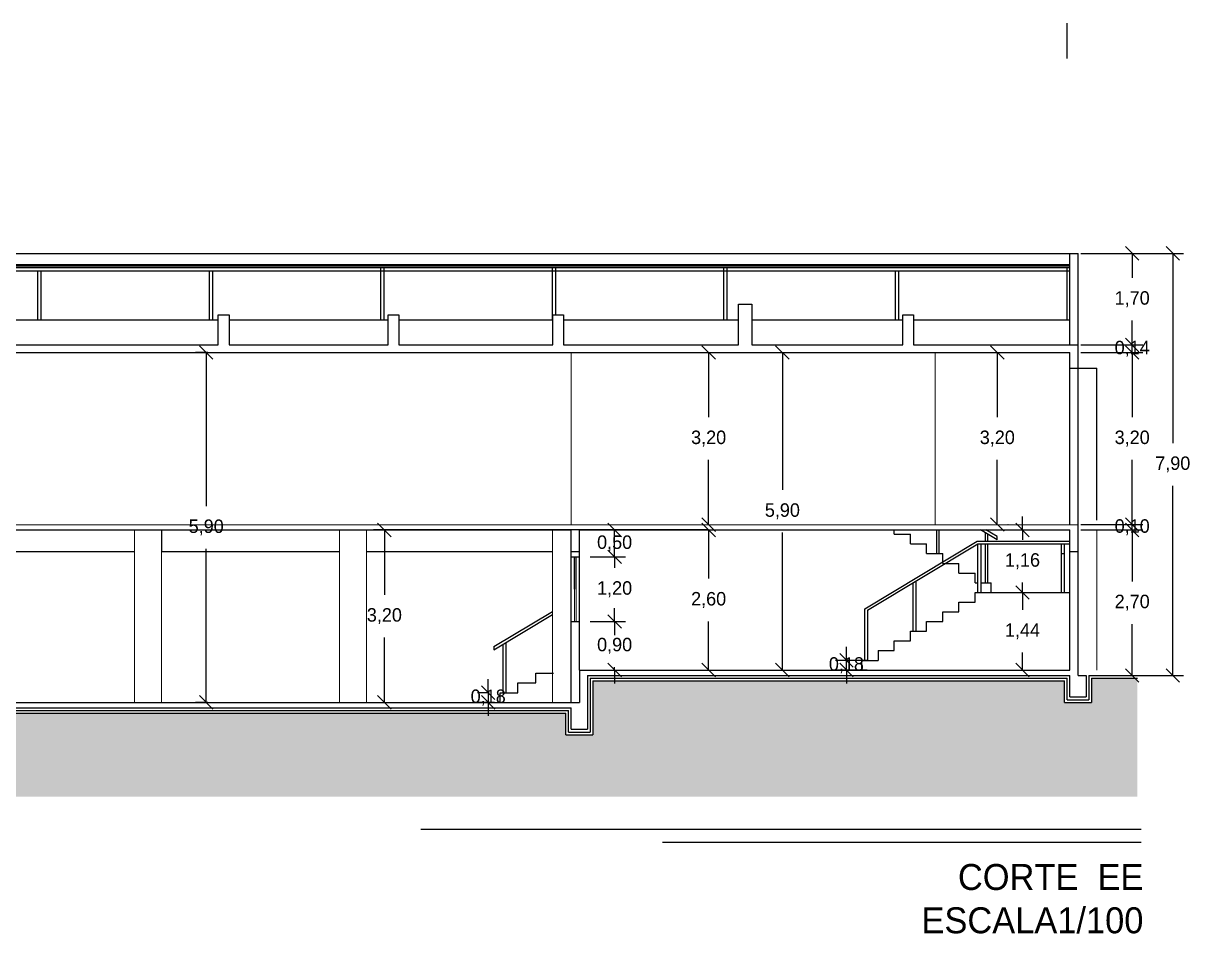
# Model space of a CAD drawing. Header units: inches. Extents: x 1211 to 1586, y 4594 to 4984.
# Drawn here: x 1455.26 to 1476.92, y 4746.78 to 4763.68 of the extents above; entities that cross this region are included whole.
import ezdxf

# ---------------------------------------------------------------- set-up
doc = ezdxf.new("R2010")
doc.units = ezdxf.units.IN
doc.header["$MEASUREMENT"] = 0
for name, color, linetype in [('0.1', 1, 'Continuous'), ('0.8', 8, 'Continuous'), ('01', 1, 'Continuous'), ('02', 2, 'Continuous'), ('1', 1, 'Continuous'), ('PAREDE', 5, 'Continuous'), ('Vão', 2, 'Continuous')]:
    doc.layers.add(name, color=color, linetype=linetype)
doc.layers.add('LINHA FINAS', color=1, linetype='Continuous', lineweight=15)
doc.dimstyles.new('ISO-25', dxfattribs={"dimtxt": 0.25, "dimasz": 0.25, "dimexe": 0.2, "dimexo": 0.2, "dimgap": 0.25, "dimtad": 1, "dimtih": 1, "dimtoh": 1, "dimzin": 1, "dimtxsty": 'Standard', "dimblk": 'OBLIQUE', "dimcen": 0.5, "dimclrd": 8, "dimclre": 8, "dimclrt": 8, "dimazin": 0, "dimtfac": 1, "dimtmove": 0, "dimatfit": 1, "dimldrblk": 'OBLIQUE', "dimfxl": 1, "dimarcsym": 0})

# ---------------------------------------------------------------- blocks, each defined once
blk = doc.blocks.new('_OBLIQUE')
at = {"color": 0, "linetype": 'ByBlock'}
blk.add_line((-0.5, -0.5), (0.5, 0.5), dxfattribs=at)
blk = doc.blocks.new('*D253')
at = {"layer": '1', "color": 8, "lineweight": -2, "transparency": 16777216}
for p, q in [((1473.331, 4757.567), (1473.331, 4756.366)), ((1473.528, 4757.567), (1473.531, 4757.567)), ((1473.331, 4754.374), (1473.331, 4755.574)), ((1473.528, 4754.374), (1473.531, 4754.374))]:
    blk.add_line(p, q, dxfattribs=at)
at = {"layer": 'Defpoints', "color": 0, "transparency": 16777216}
for p in [(1473.328, 4757.567, 0), (1473.331, 4757.567), (1473.328, 4754.374, 0)]:
    blk.add_point(p, dxfattribs=at)
at = {"layer": '1', "color": 8, "lineweight": -2, "transparency": 16777216, "xscale": 0.25, "yscale": 0.25, "zscale": 0.25}
for p, rotation in [((1473.331, 4757.567), 90), ((1473.331, 4754.374), 270)]:
    blk.add_blockref('_OBLIQUE', p, dxfattribs=dict(at, rotation=rotation))
at = {"layer": '1', "color": 8, "transparency": 16777216, "insert": (1473.331, 4755.97), "char_height": 0.25, "attachment_point": 5}
blk.add_mtext('3,20', dxfattribs=at)
blk = doc.blocks.new('*D254')
at = {"layer": '1', "color": 8, "lineweight": -2, "transparency": 16777216}
for p, q in [((1466.232, 4752.574), (1466.232, 4752.824)), ((1465.778, 4752.574), (1466.432, 4752.574)), ((1466.232, 4752.574), (1466.232, 4752.52)), ((1465.778, 4751.674), (1466.432, 4751.674)), ((1466.232, 4751.674), (1466.232, 4751.728)), ((1466.232, 4751.674), (1466.232, 4751.424))]:
    blk.add_line(p, q, dxfattribs=at)
at = {"layer": 'Defpoints', "color": 0, "transparency": 16777216}
for p in [(1465.578, 4752.574), (1466.232, 4752.574), (1465.578, 4751.674)]:
    blk.add_point(p, dxfattribs=at)
at = {"layer": '1', "color": 8, "lineweight": -2, "transparency": 16777216, "xscale": 0.25, "yscale": 0.25, "zscale": 0.25}
for p, rotation in [((1466.232, 4752.574), 270), ((1466.232, 4751.674), 90)]:
    blk.add_blockref('_OBLIQUE', p, dxfattribs=dict(at, rotation=rotation))
at = {"layer": '1', "color": 8, "transparency": 16777216, "insert": (1466.232, 4752.124), "char_height": 0.25, "attachment_point": 5}
blk.add_mtext('0,90', dxfattribs=at)
blk = doc.blocks.new('*D255')
at = {"layer": '1', "color": 8, "lineweight": -2, "transparency": 16777216}
for p, q in [((1466.232, 4753.774), (1466.232, 4754.024)), ((1465.778, 4753.774), (1466.432, 4753.774)), ((1466.232, 4753.774), (1466.232, 4753.57)), ((1466.232, 4752.574), (1466.232, 4752.778)), ((1465.778, 4752.574), (1466.432, 4752.574)), ((1466.232, 4752.574), (1466.232, 4752.324))]:
    blk.add_line(p, q, dxfattribs=at)
at = {"layer": 'Defpoints', "color": 0, "transparency": 16777216}
for p in [(1465.578, 4753.774), (1466.232, 4753.774), (1465.578, 4752.574)]:
    blk.add_point(p, dxfattribs=at)
at = {"layer": '1', "color": 8, "lineweight": -2, "transparency": 16777216, "xscale": 0.25, "yscale": 0.25, "zscale": 0.25}
for p, rotation in [((1466.232, 4753.774), 270), ((1466.232, 4752.574), 90)]:
    blk.add_blockref('_OBLIQUE', p, dxfattribs=dict(at, rotation=rotation))
at = {"layer": '1', "color": 8, "transparency": 16777216, "insert": (1466.232, 4753.174), "char_height": 0.25, "attachment_point": 5}
blk.add_mtext('1,20', dxfattribs=at)
blk = doc.blocks.new('*D256')
at = {"layer": '1', "color": 8, "lineweight": -2, "transparency": 16777216}
for p, q in [((1465.778, 4754.274), (1466.432, 4754.274)), ((1466.232, 4753.774), (1466.232, 4754.274)), ((1465.778, 4753.774), (1466.432, 4753.774))]:
    blk.add_line(p, q, dxfattribs=at)
at = {"layer": 'Defpoints', "color": 0, "transparency": 16777216}
for p in [(1465.578, 4754.274), (1466.232, 4754.274), (1465.578, 4753.774)]:
    blk.add_point(p, dxfattribs=at)
at = {"layer": '1', "color": 8, "lineweight": -2, "transparency": 16777216, "xscale": 0.25, "yscale": 0.25, "zscale": 0.25}
for p, rotation in [((1466.232, 4754.274), 90), ((1466.232, 4753.774), 270)]:
    blk.add_blockref('_OBLIQUE', p, dxfattribs=dict(at, rotation=rotation))
at = {"layer": '1', "color": 8, "transparency": 16777216, "insert": (1466.232, 4754.024), "char_height": 0.25, "attachment_point": 5}
blk.add_mtext('0,50', dxfattribs=at)
blk = doc.blocks.new('*D262')
at = {"layer": '1', "color": 8, "lineweight": -2, "transparency": 16777216}
for p, q in [((1467.976, 4754.274), (1461.761, 4754.274)), ((1461.961, 4754.274), (1461.961, 4753.07)), ((1461.961, 4751.074), (1461.961, 4752.278)), ((1462.072, 4751.074), (1462.161, 4751.074))]:
    blk.add_line(p, q, dxfattribs=at)
at = {"layer": 'Defpoints', "color": 0, "transparency": 16777216}
for p in [(1461.961, 4754.274), (1468.176, 4754.274), (1461.872, 4751.074)]:
    blk.add_point(p, dxfattribs=at)
at = {"layer": '1', "color": 8, "lineweight": -2, "transparency": 16777216, "xscale": 0.25, "yscale": 0.25, "zscale": 0.25}
for p, rotation in [((1461.961, 4754.274), 90), ((1461.961, 4751.074), 270)]:
    blk.add_blockref('_OBLIQUE', p, dxfattribs=dict(at, rotation=rotation))
at = {"layer": '1', "color": 8, "transparency": 16777216, "insert": (1461.961, 4752.674), "char_height": 0.25, "attachment_point": 5}
blk.add_mtext('3,20', dxfattribs=at)
blk = doc.blocks.new('*D266')
at = {"layer": '1', "color": 8, "lineweight": -2, "transparency": 16777216}
for p, q in [((1458.685, 4757.567), (1458.456, 4757.567)), ((1458.656, 4757.567), (1458.656, 4754.716)), ((1458.656, 4751.074), (1458.656, 4753.925)), ((1458.685, 4751.074), (1458.456, 4751.074))]:
    blk.add_line(p, q, dxfattribs=at)
at = {"layer": 'Defpoints', "color": 0, "transparency": 16777216}
for p in [(1458.656, 4757.567), (1458.885, 4757.567, 0), (1458.885, 4751.074)]:
    blk.add_point(p, dxfattribs=at)
at = {"layer": '1', "color": 8, "lineweight": -2, "transparency": 16777216, "xscale": 0.25, "yscale": 0.25, "zscale": 0.25}
for p, rotation in [((1458.656, 4757.567), 90), ((1458.656, 4751.074), 270)]:
    blk.add_blockref('_OBLIQUE', p, dxfattribs=dict(at, rotation=rotation))
at = {"layer": '1', "color": 8, "transparency": 16777216, "insert": (1458.656, 4754.32), "char_height": 0.25, "attachment_point": 5}
blk.add_mtext('5,90', dxfattribs=at)
blk = doc.blocks.new('*D267')
at = {"layer": '1', "color": 8, "lineweight": -2, "transparency": 16777216}
for p, q in [((1470.532, 4751.854), (1470.532, 4752.104)), ((1470.918, 4751.854), (1470.332, 4751.854)), ((1470.918, 4751.674), (1470.332, 4751.674)), ((1470.532, 4751.674), (1470.532, 4751.854)), ((1470.532, 4751.674), (1470.532, 4751.424))]:
    blk.add_line(p, q, dxfattribs=at)
at = {"layer": 'Defpoints', "color": 0, "transparency": 16777216}
for p in [(1470.532, 4751.854), (1471.118, 4751.854, 0), (1471.118, 4751.674, 0)]:
    blk.add_point(p, dxfattribs=at)
at = {"layer": '1', "color": 8, "lineweight": -2, "transparency": 16777216, "xscale": 0.25, "yscale": 0.25, "zscale": 0.25}
for p, rotation in [((1470.532, 4751.854), 270), ((1470.532, 4751.674), 90)]:
    blk.add_blockref('_OBLIQUE', p, dxfattribs=dict(at, rotation=rotation))
at = {"layer": '1', "color": 8, "transparency": 16777216, "insert": (1470.532, 4751.764), "char_height": 0.25, "attachment_point": 5}
blk.add_mtext('0,18', dxfattribs=at)
blk = doc.blocks.new('*D268')
at = {"layer": '1', "color": 8, "lineweight": -2, "transparency": 16777216}
for p, q in [((1463.887, 4751.254), (1463.887, 4751.504)), ((1463.908, 4751.254), (1463.687, 4751.254)), ((1463.887, 4751.254), (1463.887, 4751.074)), ((1463.908, 4751.074), (1463.687, 4751.074)), ((1463.887, 4751.074), (1463.887, 4750.824))]:
    blk.add_line(p, q, dxfattribs=at)
at = {"layer": 'Defpoints', "color": 0, "transparency": 16777216}
for p in [(1464.108, 4751.254, 0), (1463.887, 4751.074), (1464.108, 4751.074, 0)]:
    blk.add_point(p, dxfattribs=at)
at = {"layer": '1', "color": 8, "lineweight": -2, "transparency": 16777216, "xscale": 0.25, "yscale": 0.25, "zscale": 0.25}
for p, rotation in [((1463.887, 4751.254), 270), ((1463.887, 4751.074), 90)]:
    blk.add_blockref('_OBLIQUE', p, dxfattribs=dict(at, rotation=rotation))
at = {"layer": '1', "color": 8, "transparency": 16777216, "insert": (1463.887, 4751.164), "char_height": 0.25, "attachment_point": 5}
blk.add_mtext('0,18', dxfattribs=at)
blk = doc.blocks.new('*D271')
at = {"layer": '1', "color": 8, "lineweight": -2, "transparency": 16777216}
for p, q in [((1474.878, 4754.274), (1476.033, 4754.274)), ((1475.833, 4754.274), (1475.833, 4753.32)), ((1475.833, 4751.574), (1475.833, 4752.528)), ((1475.028, 4751.574), (1476.033, 4751.574))]:
    blk.add_line(p, q, dxfattribs=at)
at = {"layer": 'Defpoints', "color": 0, "transparency": 16777216}
for p in [(1474.678, 4754.274, 0), (1475.833, 4754.274), (1474.828, 4751.574, 0)]:
    blk.add_point(p, dxfattribs=at)
at = {"layer": '1', "color": 8, "lineweight": -2, "transparency": 16777216, "xscale": 0.25, "yscale": 0.25, "zscale": 0.25}
for p, rotation in [((1475.833, 4754.274), 90), ((1475.833, 4751.574), 270)]:
    blk.add_blockref('_OBLIQUE', p, dxfattribs=dict(at, rotation=rotation))
at = {"layer": '1', "color": 8, "transparency": 16777216, "insert": (1475.833, 4752.924), "char_height": 0.25, "attachment_point": 5}
blk.add_mtext('2,70', dxfattribs=at)
blk = doc.blocks.new('*D272')
at = {"layer": '1', "color": 8, "lineweight": -2, "transparency": 16777216}
for p, q in [((1475.833, 4754.374), (1475.833, 4754.624)), ((1474.878, 4754.374), (1476.033, 4754.374)), ((1474.878, 4754.274), (1476.033, 4754.274)), ((1475.833, 4754.274), (1475.833, 4754.374)), ((1475.833, 4754.274), (1475.833, 4754.024))]:
    blk.add_line(p, q, dxfattribs=at)
at = {"layer": 'Defpoints', "color": 0, "transparency": 16777216}
for p in [(1474.678, 4754.374, 0), (1474.678, 4754.274, 0), (1475.833, 4754.374)]:
    blk.add_point(p, dxfattribs=at)
at = {"layer": '1', "color": 8, "lineweight": -2, "transparency": 16777216, "xscale": 0.25, "yscale": 0.25, "zscale": 0.25}
for p, rotation in [((1475.833, 4754.374), 270), ((1475.833, 4754.274), 90)]:
    blk.add_blockref('_OBLIQUE', p, dxfattribs=dict(at, rotation=rotation))
at = {"layer": '1', "color": 8, "transparency": 16777216, "insert": (1475.833, 4754.324), "char_height": 0.25, "attachment_point": 5}
blk.add_mtext('0,10', dxfattribs=at)
blk = doc.blocks.new('*D273')
at = {"layer": '1', "color": 8, "lineweight": -2, "transparency": 16777216}
for p, q in [((1474.878, 4757.567), (1476.033, 4757.567)), ((1475.833, 4757.567), (1475.833, 4756.366)), ((1475.833, 4754.374), (1475.833, 4755.575)), ((1474.878, 4754.374), (1476.033, 4754.374))]:
    blk.add_line(p, q, dxfattribs=at)
at = {"layer": 'Defpoints', "color": 0, "transparency": 16777216}
for p in [(1474.678, 4757.567, 0), (1475.833, 4757.567), (1474.678, 4754.374, 0)]:
    blk.add_point(p, dxfattribs=at)
at = {"layer": '1', "color": 8, "lineweight": -2, "transparency": 16777216, "xscale": 0.25, "yscale": 0.25, "zscale": 0.25}
for p, rotation in [((1475.833, 4757.567), 90), ((1475.833, 4754.374), 270)]:
    blk.add_blockref('_OBLIQUE', p, dxfattribs=dict(at, rotation=rotation))
at = {"layer": '1', "color": 8, "transparency": 16777216, "insert": (1475.833, 4755.97), "char_height": 0.25, "attachment_point": 5}
blk.add_mtext('3,20', dxfattribs=at)
blk = doc.blocks.new('*D274')
at = {"layer": '1', "color": 8, "lineweight": -2, "transparency": 16777216}
for p, q in [((1475.833, 4757.707), (1475.833, 4757.957)), ((1474.878, 4757.707), (1476.033, 4757.707)), ((1474.878, 4757.567), (1476.033, 4757.567)), ((1475.833, 4757.567), (1475.833, 4757.707)), ((1475.833, 4757.567), (1475.833, 4757.317))]:
    blk.add_line(p, q, dxfattribs=at)
at = {"layer": 'Defpoints', "color": 0, "transparency": 16777216}
for p in [(1474.678, 4757.707, 0), (1474.678, 4757.567, 0), (1475.833, 4757.707)]:
    blk.add_point(p, dxfattribs=at)
at = {"layer": '1', "color": 8, "lineweight": -2, "transparency": 16777216, "xscale": 0.25, "yscale": 0.25, "zscale": 0.25}
for p, rotation in [((1475.833, 4757.707), 270), ((1475.833, 4757.567), 90)]:
    blk.add_blockref('_OBLIQUE', p, dxfattribs=dict(at, rotation=rotation))
at = {"layer": '1', "color": 8, "transparency": 16777216, "insert": (1475.833, 4757.637), "char_height": 0.25, "attachment_point": 5}
blk.add_mtext('0,14', dxfattribs=at)
blk = doc.blocks.new('*D275')
at = {"layer": '1', "color": 8, "lineweight": -2, "transparency": 16777216}
for p, q in [((1474.878, 4759.407), (1476.033, 4759.407)), ((1475.833, 4759.407), (1475.833, 4758.953)), ((1475.833, 4757.707), (1475.833, 4758.161)), ((1474.878, 4757.707), (1476.033, 4757.707))]:
    blk.add_line(p, q, dxfattribs=at)
at = {"layer": 'Defpoints', "color": 0, "transparency": 16777216}
for p in [(1474.678, 4759.407, 0), (1475.833, 4759.407), (1474.678, 4757.707, 0)]:
    blk.add_point(p, dxfattribs=at)
at = {"layer": '1', "color": 8, "lineweight": -2, "transparency": 16777216, "xscale": 0.25, "yscale": 0.25, "zscale": 0.25}
for p, rotation in [((1475.833, 4759.407), 90), ((1475.833, 4757.707), 270)]:
    blk.add_blockref('_OBLIQUE', p, dxfattribs=dict(at, rotation=rotation))
at = {"layer": '1', "color": 8, "transparency": 16777216, "insert": (1475.833, 4758.557), "char_height": 0.25, "attachment_point": 5}
blk.add_mtext('1,70', dxfattribs=at)
blk = doc.blocks.new('*D276')
at = {"layer": '1', "color": 8, "lineweight": -2, "transparency": 16777216}
for p, q in [((1475.078, 4759.407), (1476.786, 4759.407)), ((1476.586, 4759.407), (1476.586, 4755.886)), ((1476.586, 4751.574), (1476.586, 4755.095)), ((1475.028, 4751.574), (1476.786, 4751.574))]:
    blk.add_line(p, q, dxfattribs=at)
at = {"layer": 'Defpoints', "color": 0, "transparency": 16777216}
for p in [(1474.878, 4759.407), (1476.586, 4759.407), (1474.828, 4751.574, 0)]:
    blk.add_point(p, dxfattribs=at)
at = {"layer": '1', "color": 8, "lineweight": -2, "transparency": 16777216, "xscale": 0.25, "yscale": 0.25, "zscale": 0.25}
for p, rotation in [((1476.586, 4759.407), 90), ((1476.586, 4751.574), 270)]:
    blk.add_blockref('_OBLIQUE', p, dxfattribs=dict(at, rotation=rotation))
at = {"layer": '1', "color": 8, "transparency": 16777216, "insert": (1476.586, 4755.49), "char_height": 0.25, "attachment_point": 5}
blk.add_mtext('7,90', dxfattribs=at)
blk = doc.blocks.new('*D286')
at = {"layer": '1', "color": 8, "lineweight": -2, "transparency": 16777216}
for p, q in [((1469.344, 4757.567), (1469.344, 4755.016)), ((1469.344, 4751.674), (1469.344, 4754.225))]:
    blk.add_line(p, q, dxfattribs=at)
at = {"layer": 'Defpoints', "color": 0, "transparency": 16777216}
for p in [(1469.344, 4757.567, 0), (1469.344, 4751.674, 0), (1469.344, 4751.674)]:
    blk.add_point(p, dxfattribs=at)
at = {"layer": '1', "color": 8, "lineweight": -2, "transparency": 16777216, "xscale": 0.25, "yscale": 0.25, "zscale": 0.25}
for p, rotation in [((1469.344, 4757.567), 90), ((1469.344, 4751.674), 270)]:
    blk.add_blockref('_OBLIQUE', p, dxfattribs=dict(at, rotation=rotation))
at = {"layer": '1', "color": 8, "transparency": 16777216, "insert": (1469.344, 4754.62), "char_height": 0.25, "attachment_point": 5}
blk.add_mtext('5,90', dxfattribs=at)
blk = doc.blocks.new('*D287')
at = {"layer": '1', "color": 8, "lineweight": -2, "transparency": 16777216}
for p, q in [((1467.976, 4754.274), (1467.976, 4753.37)), ((1467.976, 4751.674), (1467.976, 4752.578))]:
    blk.add_line(p, q, dxfattribs=at)
at = {"layer": 'Defpoints', "color": 0, "transparency": 16777216}
for p in [(1467.976, 4754.274, 0), (1467.976, 4751.674, 0), (1467.976, 4751.674)]:
    blk.add_point(p, dxfattribs=at)
at = {"layer": '1', "color": 8, "lineweight": -2, "transparency": 16777216, "xscale": 0.25, "yscale": 0.25, "zscale": 0.25}
for p, rotation in [((1467.976, 4754.274), 90), ((1467.976, 4751.674), 270)]:
    blk.add_blockref('_OBLIQUE', p, dxfattribs=dict(at, rotation=rotation))
at = {"layer": '1', "color": 8, "transparency": 16777216, "insert": (1467.976, 4752.974), "char_height": 0.25, "attachment_point": 5}
blk.add_mtext('2,60', dxfattribs=at)
blk = doc.blocks.new('*D288')
at = {"layer": '1', "color": 8, "lineweight": -2, "transparency": 16777216}
for p, q in [((1467.976, 4757.567), (1467.976, 4756.366)), ((1468.176, 4757.567), (1468.176, 4757.567)), ((1467.976, 4754.373), (1467.976, 4755.574)), ((1468.176, 4754.373), (1468.176, 4754.373))]:
    blk.add_line(p, q, dxfattribs=at)
at = {"layer": 'Defpoints', "color": 0, "transparency": 16777216}
for p in [(1467.976, 4757.567, 0), (1467.976, 4757.567), (1467.976, 4754.373, 0)]:
    blk.add_point(p, dxfattribs=at)
at = {"layer": '1', "color": 8, "lineweight": -2, "transparency": 16777216, "xscale": 0.25, "yscale": 0.25, "zscale": 0.25}
for p, rotation in [((1467.976, 4757.567), 90), ((1467.976, 4754.373), 270)]:
    blk.add_blockref('_OBLIQUE', p, dxfattribs=dict(at, rotation=rotation))
at = {"layer": '1', "color": 8, "transparency": 16777216, "insert": (1467.976, 4755.97), "char_height": 0.25, "attachment_point": 5}
blk.add_mtext('3,20', dxfattribs=at)
blk = doc.blocks.new('*D302')
at = {"layer": '02', "color": 8, "lineweight": -2, "transparency": 16777216}
for p, q in [((1473.798, 4753.114), (1473.798, 4752.79)), ((1473.798, 4751.674), (1473.798, 4751.998))]:
    blk.add_line(p, q, dxfattribs=at)
at = {"layer": 'Defpoints', "color": 0, "transparency": 16777216}
for p in [(1473.798, 4753.114, 0), (1473.798, 4751.674, 0), (1473.798, 4751.674)]:
    blk.add_point(p, dxfattribs=at)
at = {"layer": '02', "color": 8, "lineweight": -2, "transparency": 16777216, "xscale": 0.25, "yscale": 0.25, "zscale": 0.25}
for p, rotation in [((1473.798, 4753.114), 90), ((1473.798, 4751.674), 270)]:
    blk.add_blockref('_OBLIQUE', p, dxfattribs=dict(at, rotation=rotation))
at = {"layer": '02', "color": 8, "transparency": 16777216, "insert": (1473.798, 4752.394), "char_height": 0.25, "attachment_point": 5}
blk.add_mtext('1,44', dxfattribs=at)
blk = doc.blocks.new('*D303')
at = {"layer": '02', "color": 8, "lineweight": -2, "transparency": 16777216}
for p, q in [((1473.798, 4754.274), (1473.798, 4754.524)), ((1473.798, 4754.274), (1473.798, 4754.09)), ((1473.798, 4753.114), (1473.798, 4753.298)), ((1473.798, 4753.114), (1473.798, 4752.864))]:
    blk.add_line(p, q, dxfattribs=at)
at = {"layer": 'Defpoints', "color": 0, "transparency": 16777216}
for p in [(1473.798, 4754.274, 0), (1473.798, 4754.274), (1473.798, 4753.114, 0)]:
    blk.add_point(p, dxfattribs=at)
at = {"layer": '02', "color": 8, "lineweight": -2, "transparency": 16777216, "xscale": 0.25, "yscale": 0.25, "zscale": 0.25}
for p, rotation in [((1473.798, 4754.274), 270), ((1473.798, 4753.114), 90)]:
    blk.add_blockref('_OBLIQUE', p, dxfattribs=dict(at, rotation=rotation))
at = {"layer": '02', "color": 8, "transparency": 16777216, "insert": (1473.798, 4753.694), "char_height": 0.25, "attachment_point": 5}
blk.add_mtext('1,16', dxfattribs=at)

msp = doc.modelspace()

# ---------------------------------------------------------------- hatches: boundary and pattern name
at = {"layer": '1'}
h = msp.add_hatch(dxfattribs=at)
h.set_pattern_fill('EARTH', color=256, scale=0.1, style=0)
h.set_pattern_definition([(0, (-723.55836, 3826.0098), (0.635, 0.635), [0.635, -0.635]), (0, (-723.55836, 3826.2479), (0.635, 0.635), [0.635, -0.635]), (0, (-723.55836, 3826.486), (0.635, 0.635), [0.635, -0.635]), (90, (-723.479, 3826.5654), (-0.635, 0.635), [0.635, -0.635]), (90, (-723.24086, 3826.5654), (-0.635, 0.635), [0.635, -0.635]), (90, (-723.00274, 3826.5654), (-0.635, 0.635), [0.635, -0.635])])
h.paths.add_polyline_path([(1475.9287, 4751.524), (1475.0779, 4751.524), (1475.0779, 4751.074), (1474.5779, 4751.074), (1474.5779, 4751.474), (1465.8279, 4751.474), (1465.8279, 4750.474), (1465.3279, 4750.474), (1465.3279, 4750.874), (1453.7734, 4750.874), (1453.7734, 4750.474), (1453.2734, 4750.474), (1453.2734, 4750.874), (1444.4279, 4750.874), (1444.4279, 4749.874), (1443.9279, 4749.874), (1443.9279, 4750.274), (1432.7234, 4750.274), (1432.7234, 4749.874), (1432.2234, 4749.874), (1432.2234, 4750.274), (1423.2279, 4750.274), (1423.2279, 4749.874), (1422.7279, 4749.874), (1422.7279, 4750.274), (1421.6279, 4750.274), (1421.6279, 4749.324), (1475.9287, 4749.324)])

# ---------------------------------------------------------------- linework, layer by layer
for p, q in [((1465.7779, 4751.524, 0), (1474.6279, 4751.524, 0)), ((1465.7779, 4751.524, 0), (1465.7779, 4750.524, 0)), ((1465.8279, 4751.474, 0), (1474.5779, 4751.474, 0)), ((1465.8279, 4751.474, 0), (1465.8279, 4750.474, 0)), ((1474.5779, 4751.074, 0), (1474.5779, 4751.474, 0)), ((1474.6279, 4751.124, 0), (1474.6279, 4751.524, 0)), ((1475.0279, 4751.574, 0), (1475.0279, 4751.124, 0)), ((1475.0279, 4751.574, 0), (1475.9287, 4751.574, 0)), ((1475.0779, 4751.524, 0), (1475.0779, 4751.074, 0)), ((1475.0779, 4751.524, 0), (1475.9287, 4751.524, 0)), ((1474.5779, 4751.074, 0), (1475.0779, 4751.074, 0)), ((1474.6279, 4751.124, 0), (1475.0279, 4751.124, 0)), ((1453.7234, 4750.924, 0), (1465.3779, 4750.924, 0)), ((1453.7734, 4750.874, 0), (1465.3279, 4750.874, 0)), ((1465.3279, 4750.474, 0), (1465.3279, 4750.874, 0)), ((1465.3779, 4750.524, 0), (1465.3779, 4750.924, 0)), ((1465.3279, 4750.474, 0), (1465.8279, 4750.474, 0)), ((1465.3779, 4750.524, 0), (1465.7779, 4750.524, 0))]:
    msp.add_line(p, q)
at = {"layer": '0.1'}
for p, q in [((1474.6179, 4763.6768, 0), (1474.6179, 4763.0268, 0)), ((1474.6779, 4759.1968, 0), (1423.1266, 4759.1968, 0)), ((1474.6779, 4759.1668, 0), (1423.1266, 4759.1668, 0)), ((1474.6779, 4759.1368, 0), (1423.1266, 4759.1368, 0)), ((1474.6779, 4759.0768, 0), (1423.1266, 4759.0768, 0)), ((1474.6179, 4759.1368, 0), (1474.6179, 4758.1668, 0)), ((1458.8789, 4758.1668, 0), (1453.5789, 4758.1668, 0)), ((1462.0289, 4758.1668, 0), (1459.0789, 4758.1668, 0)), ((1465.0847, 4758.1668, 0), (1462.2289, 4758.1668, 0)), ((1468.5289, 4758.1668, 0), (1465.2847, 4758.1668, 0)), ((1471.5789, 4758.1668, 0), (1468.7789, 4758.1668, 0)), ((1474.6779, 4758.1668, 0), (1471.7789, 4758.1668, 0))]:
    msp.add_line(p, q, dxfattribs=at)
at = {"layer": '0.8'}
for p, q in [((1475.9973, 4748.7139, 0), (1462.6403, 4748.7139, 0)), ((1475.9973, 4748.4711, 0), (1467.1194, 4748.4711, 0))]:
    msp.add_line(p, q, dxfattribs=at)
at = {"layer": '01'}
for p, q in [((1455.5287, 4759.0768, 0), (1455.5287, 4758.1668, 0)), ((1455.5887, 4759.0768, 0), (1455.5887, 4758.1668, 0)), ((1458.7103, 4759.0768, 0), (1458.7103, 4758.1668, 0)), ((1458.7703, 4759.0768, 0), (1458.7703, 4758.1668, 0)), ((1461.8918, 4759.1368, 0), (1461.8918, 4758.1668, 0)), ((1461.9518, 4759.1368, 0), (1461.9518, 4758.1668, 0)), ((1465.0733, 4759.1368, 0), (1465.0733, 4758.1668, 0)), ((1465.1333, 4759.1368, 0), (1465.1333, 4758.2668, 0)), ((1468.2549, 4759.1368, 0), (1468.2549, 4758.1668, 0)), ((1468.3149, 4759.1368, 0), (1468.3149, 4758.1668, 0)), ((1471.4364, 4759.0768, 0), (1471.4364, 4758.1668, 0)), ((1471.4964, 4759.0768, 0), (1471.4964, 4758.1668, 0))]:
    msp.add_line(p, q, dxfattribs=at)
at = {"layer": '1'}
for p, q in [((1423.1266, 4759.4068, 0), (1474.8279, 4759.4068, 0)), ((1474.8279, 4757.2768, 0), (1475.1779, 4757.2768, 0)), ((1475.1779, 4754.454, 0), (1475.1779, 4757.2768, 0)), ((1457.8279, 4754.274, 0), (1457.8279, 4753.874, 0)), ((1471.4179, 4754.194, 0), (1471.4179, 4754.274, 0)), ((1472.2041, 4754.374, 0), (1472.2041, 4754.3736, 0)), ((1472.2541, 4754.3736, 0), (1472.2541, 4754.374, 0)), ((1471.4179, 4754.194, 0), (1471.7179, 4754.194, 0)), ((1471.7179, 4754.014, 0), (1471.7179, 4754.194, 0)), ((1453.8779, 4753.874, 0), (1457.3279, 4753.874, 0)), ((1457.8279, 4753.874, 0), (1461.1279, 4753.874, 0)), ((1461.6279, 4753.874, 0), (1465.0779, 4753.874, 0)), ((1471.7179, 4754.014, 0), (1472.0179, 4754.014, 0)), ((1472.0179, 4753.834, 0), (1472.0179, 4754.014, 0)), ((1472.0179, 4753.834, 0), (1472.3179, 4753.834, 0)), ((1472.3179, 4753.654, 0), (1472.3179, 4753.834, 0)), ((1474.5242, 4753.114, 0), (1474.5242, 4754.014, 0)), ((1474.5242, 4753.834, 0), (1474.5742, 4753.834, 0)), ((1474.5742, 4754.014, 0), (1474.5742, 4753.114, 0)), ((1472.3179, 4753.654, 0), (1472.6179, 4753.654, 0)), ((1472.6179, 4753.474, 0), (1472.6179, 4753.654, 0)), ((1472.6179, 4753.474, 0), (1472.9179, 4753.474, 0)), ((1472.9179, 4753.294, 0), (1472.9179, 4753.474, 0)), ((1472.9179, 4753.294, 0), (1472.9724, 4753.294, 0)), ((1473.0224, 4753.294, 0), (1473.2179, 4753.294, 0)), ((1473.2179, 4753.114, 0), (1473.2179, 4753.294, 0)), ((1472.9179, 4752.934, 0), (1472.9179, 4753.114, 0)), ((1472.9179, 4753.114, 0), (1474.6779, 4753.114, 0)), ((1472.3179, 4752.574, 0), (1472.3179, 4752.754, 0)), ((1472.3179, 4752.754, 0), (1472.6179, 4752.754, 0)), ((1472.6179, 4752.754, 0), (1472.6179, 4752.934, 0)), ((1472.6179, 4752.934, 0), (1472.9179, 4752.934, 0)), ((1472.0179, 4752.394, 0), (1472.0179, 4752.574, 0)), ((1472.0179, 4752.574, 0), (1472.3179, 4752.574, 0)), ((1471.7179, 4752.214, 0), (1471.7179, 4752.394, 0)), ((1471.7179, 4752.394, 0), (1472.0179, 4752.394, 0)), ((1471.4179, 4752.034, 0), (1471.4179, 4752.214, 0)), ((1471.4179, 4752.214, 0), (1471.7179, 4752.214, 0)), ((1471.1179, 4752.034, 0), (1471.4179, 4752.034, 0)), ((1471.1179, 4752.034, 0), (1471.1179, 4751.854, 0)), ((1470.8179, 4751.674, 0), (1470.8179, 4751.854, 0)), ((1470.8179, 4751.854, 0), (1471.1179, 4751.854, 0)), ((1465.4279, 4750.874, 0), (1465.4279, 4750.974, 0))]:
    msp.add_line(p, q, dxfattribs=at)
at = {"layer": 'LINHA FINAS'}
for p, q in [((1465.4266, 4754.361, 0), (1465.4266, 4757.5668, 0)), ((1472.1766, 4754.361, 0), (1472.1766, 4757.5668, 0)), ((1457.3279, 4754.274, 0), (1457.3279, 4751.074, 0)), ((1457.8279, 4754.274, 0), (1457.8279, 4751.074, 0)), ((1461.1279, 4754.274, 0), (1461.1279, 4751.074, 0)), ((1461.6279, 4754.274, 0), (1461.6279, 4751.074, 0)), ((1465.0779, 4754.274, 0), (1465.0779, 4751.074, 0)), ((1475.1779, 4754.274, 0), (1475.1779, 4751.674, 0)), ((1465.4879, 4752.574, 0), (1465.4879, 4753.774, 0)), ((1465.5179, 4752.574, 0), (1465.5179, 4753.774, 0))]:
    msp.add_line(p, q, dxfattribs=at)
at = {"layer": 'PAREDE'}
for p, q in [((1474.6779, 4757.7068, 0), (1474.6779, 4759.4068, 0)), ((1474.8279, 4757.6668, 0), (1474.8279, 4759.4068, 0)), ((1468.5289, 4757.7068, 0), (1468.5289, 4758.4668, 0)), ((1468.5289, 4758.4668, 0), (1468.7789, 4758.4668, 0)), ((1468.7789, 4758.4668, 0), (1468.7789, 4757.7068, 0)), ((1458.8789, 4757.7068, 0), (1458.8789, 4758.2668, 0)), ((1458.8789, 4758.2668, 0), (1459.0789, 4758.2668, 0)), ((1459.0789, 4758.2668, 0), (1459.0789, 4757.7068, 0)), ((1462.0289, 4757.7068, 0), (1462.0289, 4758.2668, 0)), ((1462.0289, 4758.2668, 0), (1462.2289, 4758.2668, 0)), ((1462.2289, 4758.2668, 0), (1462.2289, 4757.7068, 0)), ((1465.0847, 4757.7068, 0), (1465.0847, 4758.2668, 0)), ((1465.0847, 4758.2668, 0), (1465.2847, 4758.2668, 0)), ((1465.2847, 4758.2668, 0), (1465.2847, 4757.7068, 0)), ((1471.5789, 4757.7068, 0), (1471.5789, 4758.2668, 0)), ((1471.5789, 4758.2668, 0), (1471.7789, 4758.2668, 0)), ((1471.7789, 4758.2668, 0), (1471.7789, 4757.7068, 0)), ((1453.5266, 4757.5668, 0), (1458.9766, 4757.5668, 0)), ((1453.5789, 4757.7068, 0), (1458.8789, 4757.7068, 0)), ((1458.9766, 4757.5668, 0), (1468.4221, 4757.5668, 0)), ((1459.0789, 4757.7068, 0), (1462.0289, 4757.7068, 0)), ((1462.2289, 4757.7068, 0), (1465.0847, 4757.7068, 0)), ((1465.2847, 4757.7068, 0), (1468.5289, 4757.7068, 0)), ((1468.4221, 4757.5668, 0), (1474.6779, 4757.5668, 0)), ((1468.7789, 4757.7068, 0), (1471.5789, 4757.7068, 0)), ((1471.7789, 4757.7068, 0), (1474.8279, 4757.7068, 0)), ((1474.6779, 4754.374, 0), (1474.6779, 4757.5668, 0)), ((1474.8279, 4754.364, 0), (1474.8279, 4757.6668, 0)), ((1474.6779, 4757.2768, 0), (1474.8279, 4757.2768, 0)), ((1422.9779, 4754.3667, 0), (1474.8279, 4754.374, 0)), ((1453.5279, 4754.274, 0), (1465.4279, 4754.274, 0)), ((1465.4279, 4754.3727, 0), (1465.4279, 4754.374, 0)), ((1465.4279, 4753.774, 0), (1465.4279, 4754.274, 0)), ((1465.5779, 4754.3727, 0), (1465.5779, 4754.374, 0)), ((1465.5779, 4754.274, 0), (1474.6779, 4754.274, 0)), ((1465.5779, 4753.774, 0), (1465.5779, 4754.274, 0)), ((1474.6779, 4751.674, 0), (1474.6779, 4754.274, 0)), ((1474.8279, 4751.574, 0), (1474.8279, 4754.374, 0)), ((1465.4279, 4753.874, 0), (1465.5779, 4753.874, 0)), ((1474.6779, 4753.874, 0), (1474.8279, 4753.874, 0)), ((1465.4279, 4753.774, 0), (1465.5779, 4753.774, 0)), ((1465.4879, 4753.174, 0), (1465.4879, 4753.774, 0)), ((1465.5179, 4753.174, 0), (1465.5179, 4753.774, 0)), ((1465.4279, 4751.174, 0), (1465.4279, 4752.574, 0)), ((1465.4279, 4752.574, 0), (1465.5779, 4752.574, 0)), ((1465.5779, 4751.674, 0), (1465.5779, 4752.574, 0)), ((1465.5779, 4751.674, 0), (1465.5779, 4752.574, 0)), ((1465.5779, 4751.674, 0), (1474.6779, 4751.674, 0)), ((1465.5779, 4751.674, 0), (1465.5779, 4751.074, 0)), ((1464.7679, 4751.614, 0), (1465.0979, 4751.614, 0)), ((1464.7679, 4751.434, 0), (1464.7679, 4751.614, 0)), ((1465.4279, 4751.074, 0), (1465.4279, 4751.574, 0)), ((1465.7279, 4751.574, 0), (1474.6779, 4751.574, 0)), ((1465.7279, 4751.574, 0), (1465.7279, 4750.574, 0)), ((1474.6779, 4751.174, 0), (1474.6779, 4751.574, 0)), ((1474.8279, 4751.574, 0), (1474.9779, 4751.574, 0)), ((1474.9779, 4751.574, 0), (1474.9779, 4751.174, 0)), ((1464.1079, 4751.254, 0), (1464.4379, 4751.254, 0)), ((1464.1079, 4751.074, 0), (1464.1079, 4751.254, 0)), ((1464.4379, 4751.434, 0), (1464.7679, 4751.434, 0)), ((1464.4379, 4751.254, 0), (1464.4379, 4751.434, 0)), ((1453.5279, 4751.074, 0), (1465.5779, 4751.074, 0)), ((1474.6779, 4751.174, 0), (1474.9779, 4751.174, 0)), ((1453.6734, 4750.974, 0), (1465.4279, 4750.974, 0)), ((1465.4279, 4750.574, 0), (1465.4279, 4750.974, 0)), ((1465.4279, 4750.574, 0), (1465.7279, 4750.574, 0))]:
    msp.add_line(p, q, dxfattribs=at)
at = {"layer": 'Vão'}
for p, q in [((1472.2041, 4754.274, 0), (1472.2041, 4753.834, 0)), ((1472.2541, 4753.834, 0), (1472.2541, 4754.274, 0)), ((1473.3255, 4754.0912, 0), (1473.0207, 4754.274, 0)), ((1473.3255, 4754.1495, 0), (1473.1179, 4754.274, 0)), ((1470.8724, 4752.8123, 0), (1472.9585, 4754.064, 0)), ((1472.9585, 4754.064, 0), (1474.6779, 4754.064, 0)), ((1473.1041, 4754.224, 0), (1473.1041, 4754.064, 0)), ((1473.1541, 4754.064, 0), (1473.1541, 4754.194, 0)), ((1473.3255, 4754.0912, 0), (1473.3255, 4754.1495, 0)), ((1470.9224, 4752.784, 0), (1472.9724, 4754.014, 0)), ((1472.9724, 4753.114, 0), (1472.9724, 4754.014, 0)), ((1472.9724, 4754.014, 0), (1473.0224, 4754.014, 0)), ((1473.0224, 4754.014, 0), (1473.0224, 4753.114, 0)), ((1473.0224, 4754.014, 0), (1474.6779, 4754.014, 0)), ((1473.1041, 4754.014, 0), (1473.1041, 4753.294, 0)), ((1473.1541, 4753.294, 0), (1473.1541, 4754.014, 0)), ((1465.4279, 4752.574, 0), (1465.4279, 4753.774, 0)), ((1465.5779, 4752.574, 0), (1465.5779, 4753.774, 0)), ((1471.7724, 4752.394, 0), (1471.7724, 4753.294, 0)), ((1471.8224, 4753.324, 0), (1471.8224, 4752.394, 0)), ((1463.9896, 4752.1086, 0), (1465.0779, 4752.7616, 0)), ((1470.8724, 4751.854, 0), (1470.8724, 4752.8123, 0)), ((1470.9224, 4752.784, 0), (1470.9224, 4751.854, 0)), ((1463.9896, 4752.0503, 0), (1465.0779, 4752.7033, 0)), ((1463.9896, 4752.1086, 0), (1463.9896, 4752.0503, 0)), ((1464.1624, 4751.254, 0), (1464.1624, 4752.154, 0)), ((1464.2124, 4752.184, 0), (1464.2124, 4751.254, 0))]:
    msp.add_line(p, q, dxfattribs=at)

# ---------------------------------------------------------------- texts
at = {"layer": '0.8', "extrusion": (-0.141435, 3.16192e-13, 0.989948), "insert": (1476.0413, 4746.7812, 0.0022), "char_height": 0.482295, "width": 13.730921, "attachment_point": 9, "text_direction": (0.989948, 0, 0.141435)}
msp.add_mtext('\\A1;CORTE  EE\\PESCALA1/100', dxfattribs=at)

# ---------------------------------------------------------------- dimensions: what is measured, and where the dimension line sits
at = {"layer": '02'}
for base, p2, picture, middle in [((1473.7979, 4754.274), (1473.7979, 4754.274, 0), '*D303', (1473.7979, 4753.694)), ((1473.7979, 4751.674), (1473.7979, 4751.674, 0), '*D302', (1473.7979, 4752.394))]:
    dim = msp.add_linear_dim(base=base, p1=(1473.7979, 4753.114, 0), p2=p2, angle=90, dimstyle='ISO-25', dxfattribs=at)
    dim.commit()
    dim.dimension.update_dxf_attribs({"geometry": picture, "text_midpoint": middle})
at = {"layer": '1'}
for base, p1, p2, picture, middle in [((1475.8333, 4759.4068), (1474.6779, 4757.7068, 0), (1474.6779, 4759.4068, 0), '*D275', (1475.8333, 4758.5568)), ((1461.9607, 4754.274, 0), (1461.872, 4751.074, 0), (1468.1758, 4754.274, 0), '*D262', (1461.9607, 4752.674, 0)), ((1475.8333, 4754.274), (1474.8279, 4751.574, 0), (1474.6779, 4754.274, 0), '*D271', (1475.8333, 4752.924)), ((1466.2319, 4753.774, 0), (1465.5779, 4752.574, 0), (1465.5779, 4753.774, 0), '*D255', (1466.2319, 4753.174, 0)), ((1466.2319, 4752.574, 0), (1465.5779, 4751.674, 0), (1465.5779, 4752.574, 0), '*D254', (1466.2319, 4752.124, 0))]:
    dim = msp.add_linear_dim(base=base, p1=p1, p2=p2, angle=90, dimstyle='ISO-25', dxfattribs=at)
    dim.commit()
    dim.dimension.update_dxf_attribs({"geometry": picture, "text_midpoint": middle})
for base, p1, p2, text, picture, middle in [((1476.5862, 4759.4068), (1474.8279, 4751.574, 0), (1474.8779, 4759.4068), '7,90', '*D276', (1476.5862, 4755.4904)), ((1458.6559, 4757.5668, 0), (1458.8851, 4751.074, 0), (1458.8851, 4757.5668, 0), '5,90', '*D266', (1458.6559, 4754.3204, 0)), ((1469.3443, 4751.674), (1469.3443, 4757.5668, 0), (1469.3443, 4751.674, 0), '5,90', '*D286', (1469.3443, 4754.6204)), ((1473.3309, 4757.5668, 0), (1473.3285, 4754.3738, 0), (1473.3285, 4757.5668, 0), '3,20', '*D253', (1473.3309, 4755.9703, 0)), ((1475.8333, 4757.5668), (1474.6779, 4754.374, 0), (1474.6779, 4757.5668, 0), '3,20', '*D273', (1475.8333, 4755.9704))]:
    dim = msp.add_linear_dim(base=base, p1=p1, p2=p2, angle=90, text=text, dimstyle='ISO-25', dxfattribs=at)
    dim.commit()
    dim.dimension.update_dxf_attribs({"geometry": picture, "text_midpoint": middle})
for base, p1, p2, picture, middle in [((1475.8333, 4757.7068), (1474.6779, 4757.5668, 0), (1474.6779, 4757.7068, 0), '*D274', (1475.8333, 4757.6368)), ((1475.8333, 4754.374), (1474.6779, 4754.274, 0), (1474.6779, 4754.374, 0), '*D272', (1475.8333, 4754.324)), ((1466.2319, 4754.274, 0), (1465.5779, 4753.774, 0), (1465.5779, 4754.274, 0), '*D256', (1466.2319, 4754.024, 0)), ((1470.532, 4751.854), (1471.1179, 4751.674, 0), (1471.1179, 4751.854, 0), '*D267', (1470.532, 4751.764)), ((1463.8875, 4751.074), (1464.1079, 4751.254, 0), (1464.1079, 4751.074, 0), '*D268', (1463.8875, 4751.164))]:
    dim = msp.add_linear_dim(base=base, p1=p1, p2=p2, angle=90, dimstyle='ISO-25', dxfattribs=at)
    dim.commit()
    dim.dimension.update_dxf_attribs({"geometry": picture, "text_midpoint": middle, "dimtype": 160})
dim = msp.add_aligned_dim(p1=(1467.9758, 4754.373, 0), p2=(1467.9758, 4757.5668, 0), distance=0, text='3,20', dimstyle='ISO-25', dxfattribs=at)
dim.commit()
dim.dimension.update_dxf_attribs({"geometry": '*D288', "text_midpoint": (1467.9758, 4755.9699)})
dim = msp.add_aligned_dim(p1=(1467.9758, 4754.274, 0), p2=(1467.9758, 4751.674, 0), distance=0, dimstyle='ISO-25', dxfattribs=at)
dim.commit()
dim.dimension.update_dxf_attribs({"geometry": '*D287', "text_midpoint": (1467.9758, 4752.974)})

doc.saveas('drawing.dxf')
